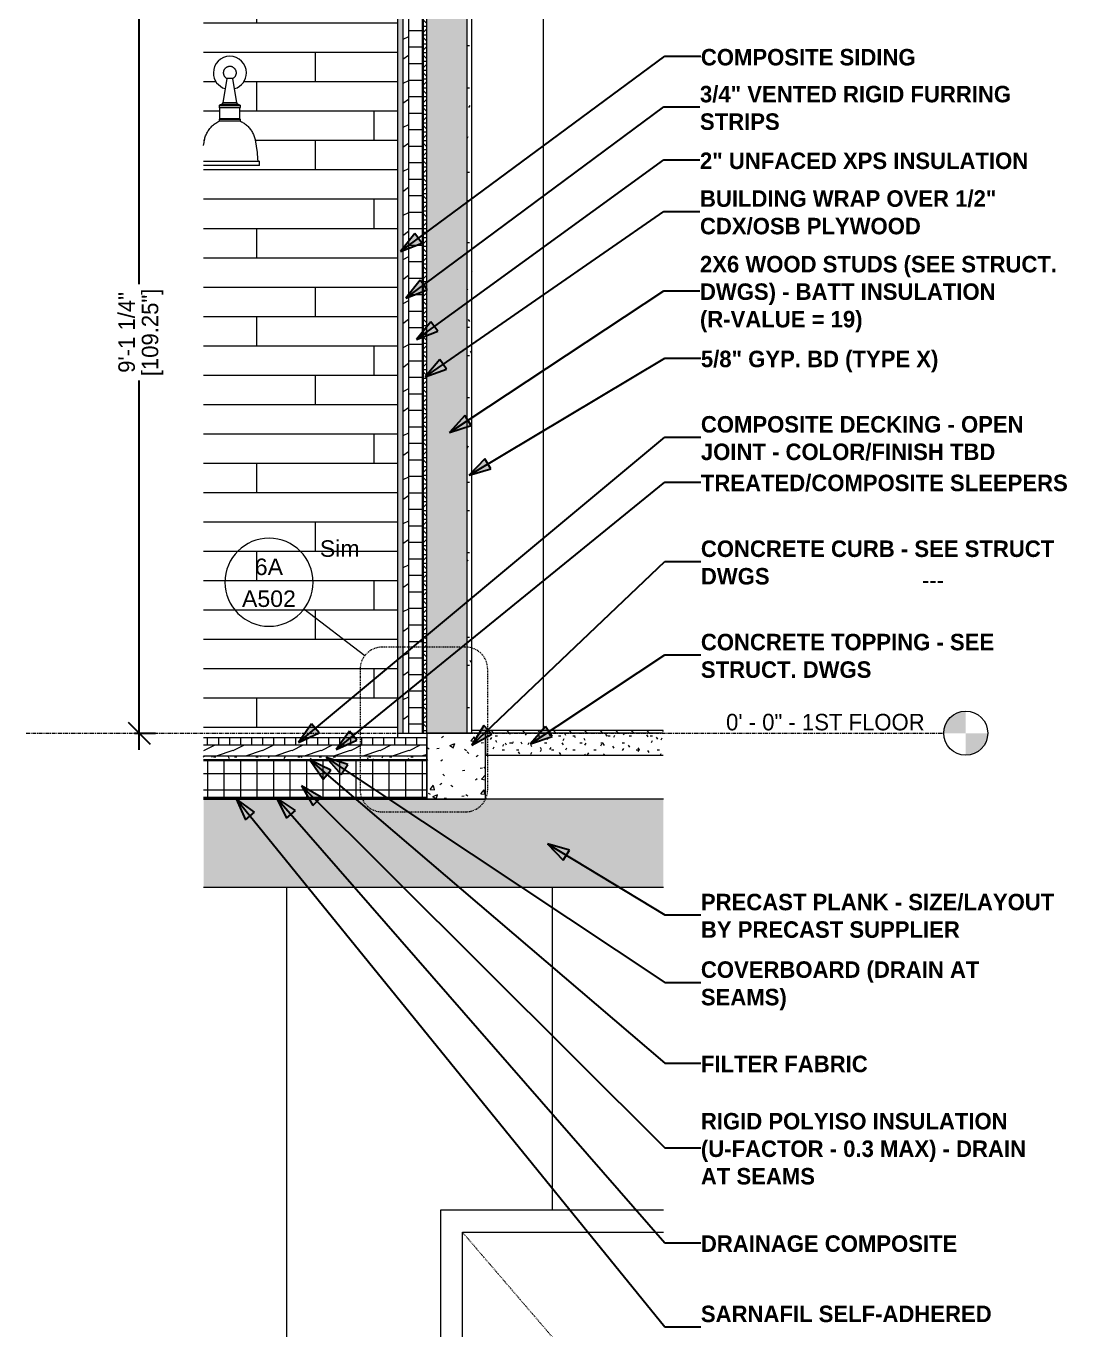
# Model space of a CAD drawing. Header units: inches. Extents: x -3674 to 3492, y -177 to 491.
# Drawn here: x 3349.6 to 3491.4, y -81.3 to 96.4 of the extents above; entities that cross this region are included whole.
import ezdxf

# ---------------------------------------------------------------- set-up
doc = ezdxf.new("R2010")
doc.units = ezdxf.units.IN
doc.header["$MEASUREMENT"] = 0
for name, pattern in [('Dash 1_16_', [0.125, 0.0625, -0.0625]), ('Dash Dot 3_16_', [0.3125, 0.1875, -0.0625, 0, -0.0625]), ('Grid Line 1_2_', [0.875, 0.5, -0.125, 0.125, -0.125])]:
    doc.linetypes.add(name, pattern=pattern)
for name, color, linetype, lineweight in [('0-2', 55, 'Continuous', 9), ('0-3', 90, 'Continuous', 5), ('A-ANNO-DIMS-1', 211, 'Continuous', 30), ('A-ANNO-SYMB', 150, 'Continuous', 9), ('A-ANNO-SYMB-1', 150, 'Dash Dot 3_16_', 9), ('A-DOOR-1', 7, 'Dash 1_16_', 9), ('A-DOOR-FRAM-1', 7, 'Continuous', 9), ('A-FLOR-1', 135, 'Continuous', 18), ('A-FLOR-2', 9, 'Continuous', 5), ('A-FLOR-4', 192, 'Continuous', 9), ('A-FLOR-LEVL', 51, 'Continuous', 9), ('A-FLOR-LEVL-1', 51, 'Grid Line 1_2_', 9), ('A-FLOR-MCUT-1', 51, 'Continuous', 9), ('A-FLOR-PATT-1', 252, 'Continuous', 9), ('A-WALL-2', 7, 'Continuous', 9), ('A-WALL-4', 23, 'Continuous', 5), ('A-WALL-7', 113, 'Continuous', 9), ('A-WALL-PATT-1', 55, 'Continuous', 9), ('A-WALL-PATT-2', 252, 'Continuous', 9), ('E-LITE-EQPM-1', 55, 'Continuous', 9), ('G-ANNO-TEXT', 231, 'Continuous', 30), ('G-ANNO-TEXT-1', 231, 'Continuous', 9), ('I-WALL-1', 55, 'Continuous', 9), ('S-BEAM-2', 10, 'Continuous', 9), ('S-BEAM-3', 7, 'Continuous', 9)]:
    doc.layers.add(name, color=color, linetype=linetype, lineweight=lineweight)
doc.styles.add('Arial', font='arial.ttf', dxfattribs={"height": 2.25})
doc.styles.add('Century Gothic', font='ufonts.com_century-gothic.ttf', dxfattribs={"height": 2.25})
doc.styles.add('Century Gothic_B', font='GOTHICB.TTF', dxfattribs={"height": 2.25})
doc.dimstyles.new('OD__1_16__Tol__', dxfattribs={"dimscale": 12, "dimtxt": 2.349379, "dimasz": 0.25, "dimexe": 0.1875, "dimexo": 0.125, "dimgap": 0.03125, "dimtad": 1, "dimdec": 4, "dimrnd": 0.0625, "dimzin": 3, "dimdsep": 46, "dimlunit": 4, "dimtxsty": 'Century Gothic', "dimblk1": 'OBLIQUE', "dimblk2": 'OBLIQUE', "dimsah": 1, "dimcen": 0.09, "dimdle": 0.1875, "dimazin": 0, "dimtfac": 1, "dimtdec": 4, "dimtix": 1, "dimtmove": 0, "dimatfit": 3, "dimfxl": 1, "dimtvp": 1, "dimtfill": 1, "dimfrac": 2, "dimtolj": 1, "dimtzin": 0, "dimlwd": 30, "dimlwe": 30, "dimarcsym": 2})
pattern_1 = [(0, (3261.815, 68.768), (3.84, 0.96), [0.317, -2.563, 0.317, -2.563, -15.36]), (0, (3261.815, 68.768), (3.84, 0.96), [-5.76, 0.317, -5.443, 0.317, -2.563, -6.72]), (0, (3261.815, 68.768), (3.84, 0.96), [-14.4, 0.317, -1.603, 0.317, -4.483]), (120, (3263.255, 69.248), (-2.7513844, 2.8455376), [0.317, -2.563, 0.317, -2.563, -15.36]), (120, (3263.255, 69.248), (-2.7513844, 2.8455376), [-5.76, 0.317, -5.443, 0.317, -2.563, -6.72]), (120, (3263.255, 69.248), (-2.7513844, 2.8455376), [-14.4, 0.317, -1.603, 0.317, -4.483]), (240, (3263.735, 71.168), (-1.0886156, -3.8055376), [0.317, -2.563, 0.317, -2.563, -15.36]), (240, (3263.735, 71.168), (-1.0886156, -3.8055376), [-5.76, 0.317, -5.443, 0.317, -2.563, -6.72]), (240, (3263.735, 71.168), (-1.0886156, -3.8055376), [-14.4, 0.317, -1.603, 0.317, -4.483])]
pattern_2 = [(90, (3261.815, 68.768), (-1.5, 9e-17), [])]
pattern_3 = [(0, (3261.815, 68.768), (0, 2.25), []), (90, (3261.815, 68.768), (-2.25, 1e-16), [])]

# ---------------------------------------------------------------- blocks, each defined once
blk = doc.blocks.new('CHAINLINK GATE - CHAINLINK GATE-2199385-WALL SECTION - COURTYARD - NORTH WALL - LOOKING WEST')
at = {"layer": 'A-DOOR-1'}
for p, q in [((3436.4, -99.93), (3409.02, -68)), ((3409.24, -151.75), (3436.4, -120.07))]:
    blk.add_line(p, q, dxfattribs=at)
at = {"layer": 'A-DOOR-FRAM-1'}
for p, q in [((3436.4, -65), (3406.02, -65)), ((3406.02, -65), (3406.02, -151.75)), ((3409.02, -151.75), (3409.02, -68)), ((3409.02, -68), (3436.4, -68))]:
    blk.add_line(p, q, dxfattribs=at)
blk = doc.blocks.new('CTR - 1st Phase - Common Walls_rvt-5-WALL SECTION - COURTYARD - NORTH WALL - LOOKING WEST')
at = {"layer": 'A-WALL-PATT-1'}
h = blk.add_hatch(dxfattribs=at)
h.set_pattern_fill('FP_37', color=256, style=0, pattern_type=2)
h.set_pattern_definition([(90, (3819.324, -152), (-36.188, 2e-15), [])])
h.paths.add_polyline_path([(3373.76, -151.75), (3406.02, -151.75), (3406.02, -65), (3436.4, -65), (3436.4, -21), (3373.76, -21), (3373.76, -108.58)], flags=0)
at = {"layer": 'I-WALL-1'}
blk.add_line((3420.01, 127.5), (3420.01, 0.37), dxfattribs=at)
at = {"layer": '0-2'}
blk.add_blockref('CHAINLINK GATE - CHAINLINK GATE-2199385-WALL SECTION - COURTYARD - NORTH WALL - LOOKING WEST', (0, 0), dxfattribs=at)
blk = doc.blocks.new('034100 - Precast Structural Concrete - Solid Plank - 12_-1871119-WALL SECTION - COURTYARD - NORTH WALL - LOOKING WEST')
at = {"layer": 'S-BEAM-2'}
blk.add_hatch(color=256, dxfattribs=at).paths.add_polyline_path([(3373.76, -21), (3436.4, -21), (3436.4, -9), (3373.76, -9), (3373.76, -19.9)], flags=0)
at = {"layer": 'S-BEAM-3'}
for p, q in [((3436.4, -9), (3373.76, -9)), ((3373.76, -21), (3436.4, -21))]:
    blk.add_line(p, q, dxfattribs=at)
blk = doc.blocks.new('CTR - 1st Phase - Structure_rvt-5-WALL SECTION - COURTYARD - NORTH WALL - LOOKING WEST')
at = {"layer": 'A-WALL-PATT-2'}
h = blk.add_hatch(dxfattribs=at)
h.set_pattern_fill('FP_42', color=256, style=0, pattern_type=2)
h.set_pattern_definition([(50, (3261.815, 68.768), (6.886, -0.6021), [0.72, -7.92]), (355, (3261.815, 68.768), (-1.33176, 7.22055), [0.576, -6.336]), (100.451, (3262.389, 68.718), (5.55363, 6.6182), [0.612, -6.731]), (46.184, (3261.815, 70.688), (10.24564, -1.58893), [1.08, -11.88]), (96.636, (3262.669, 70.555), (8.97244, 9.3515), [0.918, -10.096]), (351.184, (3261.815, 70.688), (8.9732, 9.3512), [0.864, -9.504]), (21, (3262.775, 70.208), (5.73073, -3.865), [0.72, -7.92]), (326, (3262.775, 70.208), (2.3358, 6.96088), [0.576, -6.336]), (71.451, (3263.252, 69.886), (8.06588, 3.09595), [0.612, -6.731]), (37.5, (3261.815, 68.768), (0.116866, 3.19548), [0.317, -5.942, 0.317, -6.115, -6.36]), (37.5, (3261.815, 68.768), (0.116866, 3.19548), [-12.691, 0.317, -6.043]), (7.5, (3261.815, 68.768), (2.52543, 3.786025), [0.317, -3.35, 0.317, -5.798, -2.424]), (7.5, (3261.815, 68.768), (2.52543, 3.786025), [-9.782, 0.317, -2.107]), (327.5, (3259.674, 68.768), (5.12437, -0.216176), [0.317, -2.083, 0.317, -7.171, -9.936]), (327.5, (3259.674, 68.768), (5.12437, -0.216176), [-9.888, 0.317, -9.619]), (317.5, (3258.714, 68.768), (5.59833, 0.96141), [0.317, -2.803, 0.317, -4.656, -7.056]), (317.5, (3258.714, 68.768), (5.59833, 0.96141), [-8.093, 0.317, -6.739])])
h.paths.add_polyline_path([(3412.17, -9), (3412.17, 0), (3404.17, 0), (3404.17, -9), (3405.08, -9)], flags=0)
at = {"layer": 'A-WALL-2'}
for p, q in [((3412.17, 0), (3404.17, 0)), ((3404.17, 0), (3404.17, -9)), ((3412.17, -9), (3412.17, 0)), ((3404.17, -9), (3412.17, -9))]:
    blk.add_line(p, q, dxfattribs=at)
at = {"layer": '0-2'}
blk.add_blockref('034100 - Precast Structural Concrete - Solid Plank - 12_-1871119-WALL SECTION - COURTYARD - NORTH WALL - LOOKING WEST', (0, 0), dxfattribs=at)
blk = doc.blocks.new('VISA-OW2400-02-SASS - OW2400-L30K-MVOLT-2031435-WALL SECTION - COURTYARD - NORTH WALL - LOOKING WEST')
at = {"layer": 'E-LITE-EQPM-1'}
for p, q in [((3376.91, 89.22), (3376.39, 85.93)), ((3377.34, 89.22), (3376.91, 89.22)), ((3377.76, 89.22), (3377.34, 89.22)), ((3378.28, 85.93), (3377.76, 89.22)), ((3375.89, 85.54), (3375.89, 85.29)), ((3377.34, 85.54), (3375.89, 85.54)), ((3377.34, 85.7), (3376.17, 85.7)), ((3377.34, 85.93), (3376.39, 85.93)), ((3378.28, 85.93), (3377.34, 85.93)), ((3378.51, 85.7), (3377.34, 85.7)), ((3378.79, 85.54), (3377.34, 85.54)), ((3378.79, 85.29), (3378.79, 85.54)), ((3375.89, 85.29), (3375.95, 85.22)), ((3377.34, 85.29), (3375.89, 85.29)), ((3375.95, 83.72), (3375.89, 83.66)), ((3375.89, 83.66), (3375.89, 83.41)), ((3377.34, 83.66), (3375.89, 83.66)), ((3375.95, 85.22), (3375.95, 83.72)), ((3377.34, 85.22), (3375.95, 85.22)), ((3377.34, 83.72), (3375.95, 83.72)), ((3378.79, 85.29), (3377.34, 85.29)), ((3378.72, 85.22), (3377.34, 85.22)), ((3378.72, 83.72), (3377.34, 83.72)), ((3378.79, 83.66), (3377.34, 83.66)), ((3378.72, 85.22), (3378.79, 85.29)), ((3378.72, 83.72), (3378.72, 85.22)), ((3378.79, 83.66), (3378.72, 83.72)), ((3378.79, 83.41), (3378.79, 83.66)), ((3377.34, 83.41), (3375.89, 83.41)), ((3378.79, 83.41), (3377.34, 83.41)), ((3373.75, 77.98), (3377.34, 77.98)), ((3377.34, 77.38), (3373.75, 77.38)), ((3377.34, 77.98), (3381.39, 77.98)), ((3381.39, 77.38), (3377.34, 77.38)), ((3381.39, 77.38), (3381.39, 77.98))]:
    blk.add_line(p, q, dxfattribs=at)
at = {"layer": 'E-LITE-EQPM-1', "flags": 128}
for points in [[(3376.91, 89.22), (3376.88, 89.24), (3376.85, 89.26), (3376.82, 89.29), (3376.8, 89.31), (3376.77, 89.34), (3376.74, 89.36), (3376.72, 89.39), (3376.69, 89.42), (3376.67, 89.45), (3376.65, 89.48), (3376.63, 89.51), (3376.61, 89.54), (3376.59, 89.57), (3376.57, 89.6), (3376.56, 89.64), (3376.55, 89.67), (3376.53, 89.71), (3376.52, 89.74), (3376.51, 89.78), (3376.5, 89.81), (3376.5, 89.85), (3376.49, 89.89), (3376.49, 89.92), (3376.49, 89.96), (3376.48, 90), (3376.49, 90.03), (3376.49, 90.07), (3376.49, 90.11), (3376.5, 90.14), (3376.5, 90.18), (3376.51, 90.22), (3376.52, 90.25), (3376.53, 90.29), (3376.54, 90.32), (3376.56, 90.36), (3376.57, 90.39), (3376.59, 90.42), (3376.6, 90.46), (3376.62, 90.49), (3376.64, 90.52), (3376.66, 90.55), (3376.69, 90.58), (3376.71, 90.61), (3376.74, 90.63), (3376.76, 90.66), (3376.79, 90.68), (3376.82, 90.71), (3376.84, 90.73), (3376.87, 90.75), (3376.9, 90.77), (3376.94, 90.79), (3376.97, 90.81), (3377, 90.83), (3377.03, 90.84), (3377.07, 90.86), (3377.1, 90.87), (3377.14, 90.88), (3377.17, 90.89), (3377.21, 90.9), (3377.25, 90.91), (3377.28, 90.91), (3377.32, 90.92), (3377.34, 90.92)], [(3377.34, 90.92), (3377.37, 90.92), (3377.41, 90.91), (3377.45, 90.91), (3377.48, 90.9), (3377.52, 90.89), (3377.55, 90.88), (3377.59, 90.87), (3377.62, 90.85), (3377.66, 90.84), (3377.69, 90.82), (3377.72, 90.8), (3377.75, 90.78), (3377.78, 90.76), (3377.81, 90.74), (3377.84, 90.72), (3377.87, 90.7), (3377.9, 90.67), (3377.92, 90.65), (3377.95, 90.62), (3377.97, 90.59), (3378, 90.56), (3378.02, 90.53), (3378.04, 90.5), (3378.06, 90.47), (3378.08, 90.44), (3378.09, 90.41), (3378.11, 90.37), (3378.12, 90.34), (3378.14, 90.3), (3378.15, 90.27), (3378.16, 90.23), (3378.17, 90.2), (3378.17, 90.16), (3378.18, 90.12), (3378.18, 90.09), (3378.19, 90.05), (3378.19, 90.01), (3378.19, 89.98), (3378.19, 89.94), (3378.18, 89.9), (3378.18, 89.87), (3378.17, 89.83), (3378.16, 89.79), (3378.16, 89.76), (3378.14, 89.72), (3378.13, 89.69), (3378.12, 89.65), (3378.11, 89.62), (3378.09, 89.59), (3378.07, 89.55), (3378.05, 89.52), (3378.03, 89.49), (3378.01, 89.46), (3377.99, 89.43), (3377.97, 89.4), (3377.94, 89.38), (3377.92, 89.35), (3377.89, 89.32), (3377.86, 89.3), (3377.83, 89.28), (3377.8, 89.25), (3377.77, 89.23), (3377.76, 89.22)], [(3375.89, 85.54), (3375.9, 85.56), (3375.91, 85.57), (3375.92, 85.58), (3375.94, 85.59), (3375.95, 85.61), (3375.97, 85.62), (3375.98, 85.63), (3376, 85.64), (3376.01, 85.65), (3376.03, 85.66), (3376.04, 85.66), (3376.06, 85.67), (3376.08, 85.68), (3376.09, 85.68), (3376.11, 85.69), (3376.13, 85.69), (3376.15, 85.7), (3376.16, 85.7), (3376.17, 85.7)], [(3376.17, 85.7), (3376.17, 85.7), (3376.18, 85.7), (3376.19, 85.7), (3376.2, 85.71), (3376.21, 85.71), (3376.22, 85.71), (3376.23, 85.71), (3376.24, 85.71), (3376.25, 85.72), (3376.25, 85.72), (3376.26, 85.72), (3376.27, 85.73), (3376.28, 85.73), (3376.29, 85.74), (3376.29, 85.74), (3376.3, 85.75), (3376.31, 85.75), (3376.31, 85.76), (3376.32, 85.76), (3376.33, 85.77), (3376.33, 85.78), (3376.34, 85.78), (3376.34, 85.79), (3376.35, 85.8), (3376.36, 85.81), (3376.36, 85.81), (3376.36, 85.82), (3376.37, 85.83), (3376.37, 85.84), (3376.38, 85.85), (3376.38, 85.85), (3376.38, 85.86), (3376.38, 85.87), (3376.39, 85.88), (3376.39, 85.89), (3376.39, 85.9), (3376.39, 85.91), (3376.39, 85.92), (3376.39, 85.93), (3376.39, 85.93)], [(3378.28, 85.93), (3378.28, 85.92), (3378.28, 85.91), (3378.28, 85.9), (3378.28, 85.89), (3378.29, 85.88), (3378.29, 85.87), (3378.29, 85.87), (3378.29, 85.86), (3378.3, 85.85), (3378.3, 85.84), (3378.3, 85.83), (3378.31, 85.82), (3378.31, 85.82), (3378.32, 85.81), (3378.32, 85.8), (3378.33, 85.79), (3378.33, 85.79), (3378.34, 85.78), (3378.34, 85.77), (3378.35, 85.77), (3378.36, 85.76), (3378.36, 85.75), (3378.37, 85.75), (3378.38, 85.74), (3378.39, 85.74), (3378.39, 85.73), (3378.4, 85.73), (3378.41, 85.72), (3378.42, 85.72), (3378.43, 85.72), (3378.43, 85.71), (3378.44, 85.71), (3378.45, 85.71), (3378.46, 85.71), (3378.47, 85.71), (3378.48, 85.7), (3378.49, 85.7), (3378.5, 85.7), (3378.5, 85.7), (3378.51, 85.7)], [(3378.51, 85.7), (3378.52, 85.7), (3378.54, 85.69), (3378.56, 85.69), (3378.58, 85.68), (3378.59, 85.68), (3378.61, 85.67), (3378.63, 85.66), (3378.64, 85.66), (3378.66, 85.65), (3378.68, 85.64), (3378.69, 85.63), (3378.71, 85.62), (3378.72, 85.61), (3378.73, 85.59), (3378.75, 85.58), (3378.76, 85.57), (3378.77, 85.56), (3378.78, 85.54), (3378.79, 85.54)], [(3373.89, 80.85), (3373.92, 80.99), (3373.95, 81.12), (3373.99, 81.26), (3374.04, 81.4), (3374.09, 81.53), (3374.15, 81.66), (3374.21, 81.79), (3374.28, 81.91), (3374.35, 82.04), (3374.43, 82.16), (3374.51, 82.28), (3374.6, 82.39), (3374.69, 82.5), (3374.78, 82.61), (3374.88, 82.71), (3374.99, 82.81), (3375.09, 82.9), (3375.21, 82.99), (3375.32, 83.08), (3375.44, 83.16), (3375.56, 83.23), (3375.68, 83.3), (3375.81, 83.37), (3375.89, 83.41)], [(3378.79, 83.41), (3378.91, 83.34), (3379.04, 83.28), (3379.16, 83.2), (3379.28, 83.12), (3379.4, 83.04), (3379.51, 82.95), (3379.62, 82.86), (3379.73, 82.77), (3379.83, 82.67), (3379.93, 82.56), (3380.02, 82.45), (3380.11, 82.34), (3380.2, 82.23), (3380.28, 82.11), (3380.35, 81.99), (3380.42, 81.86), (3380.49, 81.74), (3380.55, 81.61), (3380.6, 81.47), (3380.65, 81.34), (3380.7, 81.2), (3380.74, 81.07), (3380.77, 80.93), (3380.79, 80.85)], [(3373.76, 80.1), (3373.83, 80.52), (3373.89, 80.85)], [(3380.79, 80.85), (3380.93, 80), (3381.04, 79.16), (3381.12, 78.3), (3381.14, 77.98)]]:
    blk.add_lwpolyline(points, dxfattribs=at)
at = {"layer": 'E-LITE-EQPM-1'}
for start, end in [(360, 180), (180, 253.4643), (286.4847, 360)]:
    blk.add_arc((3377.34, 90), 2.25, start, end, dxfattribs=at)
blk = doc.blocks.new('Level - Level Head - Circle-50818-WALL SECTION - COURTYARD - NORTH WALL - LOOKING WEST')
at = {"layer": 'A-FLOR-LEVL'}
h = blk.add_hatch(color=256, dxfattribs=at)
edge = h.paths.add_edge_path(flags=0)
edge.add_line((3477.6, 0), (3474.6, 0))
edge.add_arc((3477.6, 0), 3, 90, 180, ccw=False)
edge.add_line((3477.6, 3), (3477.6, 0))
h = blk.add_hatch(color=256, dxfattribs=at)
edge = h.paths.add_edge_path(flags=0)
edge.add_line((3477.6, -3), (3477.6, 0))
edge.add_line((3477.6, 0), (3480.6, 0))
edge.add_arc((3477.6, 0), 3, 270, 360, ccw=False)
blk.add_circle((3477.6, 0), 3, dxfattribs=at)
blk = doc.blocks.new('Section - Callout Head-565430-WALL SECTION - COURTYARD - NORTH WALL - LOOKING WEST')
at = {"layer": 'A-ANNO-SYMB'}
for start, end in [(0, 180), (180, 0)]:
    blk.add_arc((3370.38, 432.92), 6, start, end, dxfattribs=at)
at = {"layer": 'A-ANNO-SYMB', "insert": (3459.35, 434.32), "char_height": 2.25, "width": 3.8632, "attachment_point": 1, "style": 'Century Gothic'}
blk.add_mtext('---', dxfattribs=at)
blk = doc.blocks.new('_Oblique')
at = {"color": 0, "linetype": 'ByBlock', "lineweight": -2}
blk.add_line((-0.5, -0.5), (0.5, 0.5), dxfattribs=at)
blk = doc.blocks.new('DIMBLOCK21-WALL SECTION - COURTYARD - NORTH WALL - LOOKING WEST')
at = {"layer": 'A-ANNO-DIMS-1', "color": 0, "lineweight": 30, "transparency": 16777216}
for p, q in [((3364.97, -2.25), (3364.97, 111.5)), ((3364.35, 109.25), (3367.22, 109.25)), ((3364.35, 0), (3367.22, 0))]:
    blk.add_line(p, q, dxfattribs=at)
at = {"layer": 'Defpoints', "color": 0, "transparency": 16777216}
for p in [(3362.85, 109.25), (3364.97, 109.25), (3362.85, 0)]:
    blk.add_point(p, dxfattribs=at)
at = {"layer": 'A-ANNO-DIMS-1', "color": 0, "lineweight": 30, "transparency": 16777216, "xscale": 3, "yscale": 3, "zscale": 3}
for p, rotation in [((3364.97, 109.25), 90), ((3364.97, 0), 270)]:
    blk.add_blockref('_Oblique', p, dxfattribs=dict(at, rotation=rotation))
at = {"layer": 'A-ANNO-DIMS-1', "color": 0, "transparency": 16777216, "insert": (3363.29, 54.62), "char_height": 2.25, "attachment_point": 5, "rotation": 90, "style": 'Century Gothic', "bg_fill": 3, "box_fill_scale": 1.25, "bg_fill_color": 256, "bg_fill_true_color": 13158600, "bg_fill_transparency": 0}
blk.add_mtext('\\A1;9\'-1 1/4"', dxfattribs=at)
at = {"layer": 'A-ANNO-DIMS-1', "color": 0, "transparency": 16777216, "insert": (3366.8, 54.62), "char_height": 2.25, "attachment_point": 5, "rotation": 90, "style": 'Century Gothic', "bg_fill": 3, "box_fill_scale": 1.25, "bg_fill_color": 256, "bg_fill_true_color": 13158600, "bg_fill_transparency": 0}
blk.add_mtext('\\A1;[109.25"]', dxfattribs=at)

msp = doc.modelspace()

# ---------------------------------------------------------------- hatches: boundary and pattern name
at = {"layer": 'A-FLOR-1'}
msp.add_hatch(color=256, dxfattribs=at).paths.add_polyline_path([(3404.17374, -9), (3404.17374, -8.875), (3373.76046, -8.875), (3373.76046, -9)], flags=0)
at = {"layer": 'A-FLOR-2'}
msp.add_hatch(color=256, dxfattribs=at).paths.add_polyline_path([(3404.17374, -8.875), (3404.17374, -8.75), (3373.76046, -8.75), (3373.76046, -8.875)], flags=0)
at = {"layer": 'A-FLOR-PATT-1'}
h = msp.add_hatch(dxfattribs=at)
h.set_pattern_fill('FP_41', color=256, style=0, pattern_type=2)
h.set_pattern_definition([(135, (3261.815, 68.768), (-1.06066, -1.06066), [])])
h.paths.add_polyline_path([(3420.00665, 0), (3436.39631, 0), (3436.39631, 0.375), (3412.17374, 0.36563), (3412.17374, 0), (3412.75665, 0)], flags=0)
h = msp.add_hatch(dxfattribs=at)
h.set_pattern_fill('FP_38', color=256, style=0, pattern_type=2)
h.set_pattern_definition(pattern_2)
h.paths.add_polyline_path([(3373.76046, -1.625), (3404.17374, -1.625), (3404.17374, -0.625), (3373.76046, -0.625), (3373.76046, -1.58547)], flags=0)
h = msp.add_hatch(dxfattribs=at)
h.set_pattern_fill('FP_39', color=256, style=0, pattern_type=2)
h.set_pattern_definition([(216.87, (3263.414, 72.766), (11.9951857, 7.9964214), [1.999, -17.993]), (206.565, (3265.813, 71.567), (-3.998093, -3.998086), [4.47, -4.47]), (198.435, (3265.813, 69.568), (-7.99708, -3.998075), [2.529, -10.115])])
h.paths.add_polyline_path([(3404.17374, -3.125), (3404.17374, -1.625), (3373.76046, -1.625), (3373.76046, -3.125), (3400.17374, -3.125)], flags=0)
h = msp.add_hatch(dxfattribs=at)
h.set_pattern_fill('FP_33', color=256, style=0, pattern_type=2)
h.set_pattern_definition(pattern_1)
h.paths.add_polyline_path([(3412.17374, -3), (3436.39631, -3), (3436.39631, 0), (3412.17374, 0)], flags=0)
h = msp.add_hatch(dxfattribs=at)
h.set_pattern_fill('FP_33', color=256, style=0, pattern_type=2)
h.set_pattern_definition(pattern_1)
h.paths.add_polyline_path([(3373.76046, -3.625), (3404.17374, -3.625), (3404.17374, -3.125), (3373.76046, -3.125), (3373.76046, -3.58547)], flags=0)
h = msp.add_hatch(dxfattribs=at)
h.set_pattern_fill('FP_38', color=256, style=0, pattern_type=2)
h.set_pattern_definition(pattern_2)
h.paths.add_polyline_path([(3400.17374, -3.75), (3404.17374, -3.75), (3404.17374, -3.625), (3373.76046, -3.625), (3373.76046, -3.75)], flags=0)
h = msp.add_hatch(dxfattribs=at)
h.set_pattern_fill('FP_29', color=256, style=0, pattern_type=2)
h.set_pattern_definition(pattern_3)
h.paths.add_polyline_path([(3404.17374, -8.75), (3404.17374, -3.75), (3373.76046, -3.75), (3373.76046, -8.75)], flags=0)
at = {"layer": 'A-WALL-4'}
msp.add_hatch(color=256, dxfattribs=at).paths.add_polyline_path([(3400.17374, 0), (3400.92374, 0), (3400.92374, 109.25), (3400.17374, 109.24155), (3400.17374, 0.375)], flags=0)
at = {"layer": 'A-WALL-PATT-1'}
h = msp.add_hatch(dxfattribs=at)
h.set_pattern_fill('FP_40', color=256, style=0, pattern_type=2)
h.set_pattern_definition([(0, (2101.011, 0.8), (0, 4), []), (90, (2101.011, 0.8), (-8, 8), [4, -28]), (90, (2117.011, 4.8), (-8, 8), [4, -28])])
h.paths.add_polyline_path([(3400.17374, -0.625), (3400.17374, 109.24155), (3399.95499, 109.22241), (3399.95499, 108.00104), (3399.92374, 108.00104), (3399.92374, 109.25), (3373.76046, 109.25), (3373.76046, 80.04903), (3373.88622, 80.84519), (3374.06773, 81.43861), (3374.28865, 81.90993), (3374.42583, 82.11769), (3374.73915, 82.54917), (3374.9569, 82.77715), (3375.35324, 83.08475), (3375.57469, 83.22923), (3375.88712, 83.40622), (3375.88712, 83.65622), (3375.95468, 83.72378), (3375.94865, 85.22981), (3375.88712, 85.29134), (3375.88712, 85.54134), (3376.03187, 85.64763), (3376.06335, 85.66711), (3376.32763, 85.76814), (3376.35538, 85.82155), (3376.40046, 85.98658), (3376.69834, 87.84968), (3376.21124, 88.05144), (3375.74525, 88.40901), (3375.38768, 88.875), (3375.1629, 89.41766), (3375.08624, 90), (3375.1629, 90.58234), (3375.38768, 91.125), (3375.74525, 91.59099), (3376.21124, 91.94856), (3376.75389, 92.17333), (3377.33624, 92.25), (3377.91858, 92.17333), (3378.46124, 91.94856), (3378.92723, 91.59099), (3379.28479, 91.125), (3379.50957, 90.58234), (3379.58624, 90), (3379.50957, 89.41766), (3379.28479, 88.875), (3378.92723, 88.40901), (3378.44036, 88.04279), (3377.97414, 87.84968), (3378.28325, 85.92226), (3378.34384, 85.77081), (3378.39379, 85.74557), (3378.65389, 85.64321), (3378.78535, 85.54134), (3378.78535, 85.29134), (3378.71779, 85.22378), (3378.72382, 83.71775), (3378.78535, 83.65622), (3378.78535, 83.40622), (3379.2438, 83.13651), (3379.47217, 82.96985), (3379.76412, 82.72633), (3379.98351, 82.49373), (3380.39819, 81.88634), (3380.62821, 81.37439), (3380.78625, 80.84519), (3380.94684, 79.82857), (3381.0568, 78.90093), (3381.14827, 77.97813), (3381.39292, 77.97813), (3381.39292, 77.38397), (3373.76046, 77.38397), (3373.76046, -0.625), (3399.97221, -0.625)], flags=0)
at = {"layer": 'A-WALL-PATT-2'}
h = msp.add_hatch(dxfattribs=at)
h.set_pattern_fill('FP_28', color=256, style=0, pattern_type=2)
h.set_pattern_definition([(216.87, (3264.215, 74.768), (17.999979, 12.000032), [3, -27]), (206.565, (3267.815, 72.968), (-6.00027, -5.99981), [6.708, -6.708]), (198.435, (3267.815, 69.968), (-12.000522, -5.9998), [3.795, -15.179])])
h.paths.add_polyline_path([(3401.67374, 0), (3401.67374, 109.25), (3400.92374, 109.25), (3400.92374, 0)], flags=0)
h = msp.add_hatch(dxfattribs=at)
h.set_pattern_fill('FP_29', color=256, style=0, pattern_type=2)
h.set_pattern_definition(pattern_3)
h.paths.add_polyline_path([(3401.67374, 0), (3403.67374, 0), (3403.67374, 109.25), (3401.67374, 109.25), (3401.67374, 0.375)], flags=0)
h = msp.add_hatch(dxfattribs=at)
h.set_pattern_fill('FP_30', color=256, style=0, pattern_type=2)
h.set_pattern_definition([(0, (3261.815, 68.768), (0, 1.2), []), (315, (3261.815, 68.768), (1.199253, 0), [1.696, -1.696]), (45, (3261.815, 68.768), (1.199253, 0), [1.696, -1.696])])
h.paths.add_polyline_path([(3403.67374, 0), (3404.17374, 0), (3404.17374, 109.25), (3403.67374, 109.25), (3403.67374, 0.375)], flags=0)
h = msp.add_hatch(dxfattribs=at)
h.set_pattern_fill('FP_31', color=256, style=0, pattern_type=2)
h.set_pattern_definition([(161.57, (3261.935, 68.888), (-0.9603837, -0.0003992), [0, -6.83, 0.758, 0]), (18.43, (3261.695, 68.888), (-0.9603837, 0.0003992), [0, -6.83, 0.758, 0]), (108.43, (3261.935, 68.888), (0.4795102, -2.4005264), [2.276, -5.312]), (71.57, (3261.695, 68.888), (0.4795102, 2.4005264), [2.276, -5.312])])
h.paths.add_polyline_path([(3404.17374, 0), (3409.67374, 0), (3409.67374, 109.25), (3404.17374, 109.25), (3404.17374, 0.375)], flags=0)
h = msp.add_hatch(dxfattribs=at)
h.set_pattern_fill('FP_32', color=256, style=0, pattern_type=2)
h.set_pattern_definition([(0, (3261.815, 68.768), (7.68, 1.92), [0.317, -5.443, 0.317, -5.443, -30.72]), (0, (3261.815, 68.768), (7.68, 1.92), [-11.52, 0.317, -11.203, 0.317, -5.443, -13.44]), (0, (3261.815, 68.768), (7.68, 1.92), [-28.8, 0.317, -3.523, 0.317, -9.283]), (120, (3264.695, 69.728), (-5.502769, 5.691075), [0.317, -5.443, 0.317, -5.443, -30.72]), (120, (3264.695, 69.728), (-5.502769, 5.691075), [-11.52, 0.317, -11.203, 0.317, -5.443, -13.44]), (120, (3264.695, 69.728), (-5.502769, 5.691075), [-28.8, 0.317, -3.523, 0.317, -9.283]), (240, (3265.655, 73.568), (-2.177231, -7.611075), [0.317, -5.443, 0.317, -5.443, -30.72]), (240, (3265.655, 73.568), (-2.177231, -7.611075), [-11.52, 0.317, -11.203, 0.317, -5.443, -13.44]), (240, (3265.655, 73.568), (-2.177231, -7.611075), [-28.8, 0.317, -3.523, 0.317, -9.283])])
h.paths.add_polyline_path([(3409.67374, 0), (3410.29874, 0), (3410.29874, 109.25), (3409.67374, 109.25), (3409.67374, 0.375)], flags=0)
at = {"layer": 'G-ANNO-TEXT'}
for points in [[(3400.60991, 65.66948), (3403.50029, 66.80608), (3402.54476, 68.099)], [(3401.33561, 59.29292), (3404.22392, 60.43477), (3403.26603, 61.72595)], [(3402.78369, 53.67033), (3405.68319, 54.78348), (3404.73815, 56.08409)], [(3403.9342, 48.56423), (3406.85765, 49.61283), (3405.94168, 50.93407)], [(3407.28573, 40.96165), (3410.23033, 41.94931), (3409.342, 43.28929)], [(3409.92282, 35.17698), (3412.90992, 36.02753), (3412.08445, 37.40713)], [(3386.67366, -1.25371), (3389.49283, 0.04954), (3388.46351, 1.28452)], [(3391.82281, -2.22113), (3394.65657, -0.94992), (3393.64131, 0.29665)], [(3410.32351, -1.6143), (3413.05048, -0.12776), (3411.94186, 1.03657)], [(3418.28518, -1.4268), (3421.23111, -0.44309), (3420.34457, 0.89808)], [(3390.4709, -3.29421), (3392.5237, -5.62491), (3393.41403, -4.28626)], [(3388.29463, -3.69235), (3390.0535, -6.25214), (3391.09775, -5.02976)], [(3383.70404, -8.80833), (3385.07026, -11.59752), (3386.28182, -10.54073)], [(3387.09002, -7.17306), (3388.64741, -9.8602), (3389.78233, -8.72149)], [(3378.20113, -8.95011), (3379.46755, -11.78601), (3380.71583, -10.77287)], [(3420.61311, -15.06128), (3422.76024, -17.30539), (3423.59463, -15.93117)]]:
    msp.add_hatch(color=256, dxfattribs=at).paths.add_polyline_path(points, flags=0)

# ---------------------------------------------------------------- linework, layer by layer
at = {"layer": 'A-ANNO-SYMB'}
msp.add_line((3395.71101, 10.55563), (3387.43242, 16.92068), dxfattribs=at)
at = {"layer": 'A-ANNO-SYMB-1'}
for p, q in [((3409.46831, 11.72706), (3398.08931, 11.72706)), ((3395.08931, 8.72706), (3395.08931, -7.71455)), ((3412.46831, -7.71455), (3412.46831, 8.72706)), ((3398.08931, -10.71455), (3409.46831, -10.71455))]:
    msp.add_line(p, q, dxfattribs=at)
for centre, start, end in [((3398.08931, 8.72706), 90, 180), ((3409.46831, 8.72706), 0, 90), ((3398.08931, -7.71455), 180, 270), ((3409.46831, -7.71455), 270, 0)]:
    msp.add_arc(centre, 3, start, end, dxfattribs=at)
at = {"layer": 'A-FLOR-4'}
for p, q in [((3436.39631, 0.375), (3410.29874, 0.375)), ((3412.17374, 0.375), (3412.17374, -3)), ((3404.17374, -0.625), (3373.76046, -0.625)), ((3404.17374, -9), (3404.17374, -0.625)), ((3412.17374, -3), (3436.39631, -3)), ((3373.76046, -9), (3404.17374, -9))]:
    msp.add_line(p, q, dxfattribs=at)
at = {"layer": 'A-FLOR-LEVL-1'}
msp.add_line((3349.57716, 0), (3474.59782, 0), dxfattribs=at)
at = {"layer": 'A-FLOR-MCUT-1'}
for p, q in [((3404.17374, -1.625), (3373.76046, -1.625)), ((3436.39631, 0), (3412.17374, 0)), ((3404.17374, -3.125), (3373.76046, -3.125)), ((3404.17374, -3.625), (3373.76046, -3.625)), ((3404.17374, -3.75), (3373.76046, -3.75)), ((3404.17374, -8.75), (3373.76046, -8.75)), ((3404.17374, -8.875), (3373.76046, -8.875))]:
    msp.add_line(p, q, dxfattribs=at)
at = {"layer": 'A-WALL-7'}
for p, q in [((3403.67374, 268), (3403.67374, 0)), ((3404.17374, 0), (3404.17374, 268)), ((3409.67374, 0), (3409.67374, 268)), ((3410.29874, 0), (3410.29874, 133)), ((3400.17374, 109.24155), (3400.17374, -0.625)), ((3400.92374, 109.30716), (3400.92374, 0)), ((3401.67374, 109.37278), (3401.67374, 0)), ((3400.17374, 0), (3410.29874, 0))]:
    msp.add_line(p, q, dxfattribs=at)
at = {"layer": 'G-ANNO-TEXT'}
for p, q in [((3400.60991, 65.66948), (3436.58333, 92.25578)), ((3436.58333, 92.25578), (3441.51259, 92.25578)), ((3401.33561, 59.29292), (3436.45833, 85.34953)), ((3436.45833, 85.34953), (3441.38759, 85.34953)), ((3402.78369, 53.67033), (3436.45833, 78.13855)), ((3436.45833, 78.13855), (3441.38759, 78.13855)), ((3403.9342, 48.56423), (3436.45833, 71.11208)), ((3436.45833, 71.11208), (3441.38759, 71.11208)), ((3402.54476, 68.099), (3400.60991, 65.66948)), ((3403.50029, 66.80608), (3402.54476, 68.099)), ((3400.60991, 65.66948), (3403.50029, 66.80608)), ((3403.26603, 61.72595), (3401.33561, 59.29292)), ((3401.33561, 59.29292), (3404.22392, 60.43477)), ((3404.22392, 60.43477), (3403.26603, 61.72595)), ((3407.28573, 40.96165), (3436.45833, 60.30153)), ((3436.45833, 60.30153), (3441.38759, 60.30153)), ((3404.73815, 56.08409), (3402.78369, 53.67033)), ((3405.68319, 54.78348), (3404.73815, 56.08409)), ((3402.78369, 53.67033), (3405.68319, 54.78348)), ((3405.94168, 50.93407), (3403.9342, 48.56423)), ((3406.85765, 49.61283), (3405.94168, 50.93407)), ((3409.92282, 35.17698), (3436.58561, 51.13046)), ((3436.58561, 51.13046), (3441.51487, 51.13046)), ((3403.9342, 48.56423), (3406.85765, 49.61283)), ((3409.342, 43.28929), (3407.28573, 40.96165)), ((3410.23033, 41.94931), (3409.342, 43.28929)), ((3407.28573, 40.96165), (3410.23033, 41.94931)), ((3386.67366, -1.25371), (3436.58561, 40.3464)), ((3436.58561, 40.3464), (3441.51487, 40.3464)), ((3412.08445, 37.40713), (3409.92282, 35.17698)), ((3412.90992, 36.02753), (3412.08445, 37.40713)), ((3409.92282, 35.17698), (3412.90992, 36.02753)), ((3391.82281, -2.22113), (3436.58561, 34.23563)), ((3436.58561, 34.23563), (3441.51487, 34.23563)), ((3410.32351, -1.6143), (3436.58561, 23.39127)), ((3436.58561, 23.39127), (3441.51487, 23.39127)), ((3418.28518, -1.4268), (3436.58561, 10.67006)), ((3436.58561, 10.67006), (3441.51487, 10.67006)), ((3388.46351, 1.28452), (3386.67366, -1.25371)), ((3386.67366, -1.25371), (3389.49283, 0.04954)), ((3389.49283, 0.04954), (3388.46351, 1.28452)), ((3393.64131, 0.29665), (3391.82281, -2.22113)), ((3394.65657, -0.94992), (3393.64131, 0.29665)), ((3411.94186, 1.03657), (3410.32351, -1.6143)), ((3413.05048, -0.12776), (3411.94186, 1.03657)), ((3420.34457, 0.89808), (3418.28518, -1.4268)), ((3421.23111, -0.44309), (3420.34457, 0.89808)), ((3391.82281, -2.22113), (3394.65657, -0.94992)), ((3410.32351, -1.6143), (3413.05048, -0.12776)), ((3418.28518, -1.4268), (3421.23111, -0.44309)), ((3390.4709, -3.29421), (3392.5237, -5.62491)), ((3393.41403, -4.28626), (3390.4709, -3.29421)), ((3390.4709, -3.29421), (3436.58561, -33.96464)), ((3388.29463, -3.69235), (3390.0535, -6.25214)), ((3391.09775, -5.02976), (3388.29463, -3.69235)), ((3388.29463, -3.69235), (3436.58561, -44.94612)), ((3390.0535, -6.25214), (3391.09775, -5.02976)), ((3392.5237, -5.62491), (3393.41403, -4.28626)), ((3383.70404, -8.80833), (3385.07026, -11.59752)), ((3386.28182, -10.54073), (3383.70404, -8.80833)), ((3383.70404, -8.80833), (3436.58561, -69.43408)), ((3387.09002, -7.17306), (3388.64741, -9.8602)), ((3389.78233, -8.72149), (3387.09002, -7.17306)), ((3387.09002, -7.17306), (3436.58561, -56.50381)), ((3388.64741, -9.8602), (3389.78233, -8.72149)), ((3378.20113, -8.95011), (3379.46755, -11.78601)), ((3380.71583, -10.77287), (3378.20113, -8.95011)), ((3378.20113, -8.95011), (3436.58561, -80.8847)), ((3385.07026, -11.59752), (3386.28182, -10.54073)), ((3379.46755, -11.78601), (3380.71583, -10.77287)), ((3420.61311, -15.06128), (3422.76024, -17.30539)), ((3423.59463, -15.93117), (3420.61311, -15.06128)), ((3420.61311, -15.06128), (3436.58561, -24.75939)), ((3422.76024, -17.30539), (3423.59463, -15.93117)), ((3436.58561, -24.75939), (3441.51487, -24.75939)), ((3436.58561, -33.96464), (3441.51487, -33.96464)), ((3436.58561, -44.94612), (3441.51487, -44.94612)), ((3436.58561, -56.50381), (3441.51487, -56.50381)), ((3436.58561, -69.43408), (3441.51487, -69.43408)), ((3436.58561, -80.8847), (3441.51487, -80.8847))]:
    msp.add_line(p, q, dxfattribs=at)

# ---------------------------------------------------------------- block references
at = {"layer": '0-3'}
for name in ['CTR - 1st Phase - Structure_rvt-5-WALL SECTION - COURTYARD - NORTH WALL - LOOKING WEST', 'CTR - 1st Phase - Common Walls_rvt-5-WALL SECTION - COURTYARD - NORTH WALL - LOOKING WEST']:
    msp.add_blockref(name, (0, 0), dxfattribs=at)
at = {"layer": 'A-ANNO-SYMB'}
msp.add_blockref('Section - Callout Head-565430-WALL SECTION - COURTYARD - NORTH WALL - LOOKING WEST', (12.29785, -412.34163), dxfattribs=at)
at = {"layer": 'A-FLOR-LEVL'}
msp.add_blockref('Level - Level Head - Circle-50818-WALL SECTION - COURTYARD - NORTH WALL - LOOKING WEST', (0, 0), dxfattribs=at)
at = {"layer": 'E-LITE-EQPM-1'}
msp.add_blockref('VISA-OW2400-02-SASS - OW2400-L30K-MVOLT-2031435-WALL SECTION - COURTYARD - NORTH WALL - LOOKING WEST', (0, 0), dxfattribs=at)

# ---------------------------------------------------------------- texts
at = {"layer": 'A-ANNO-SYMB', "char_height": 2.25, "attachment_point": 1, "style": 'Arial'}
for s, insert, width in [('Sim', (3389.60383, 26.2901), 6.666), ('6A', (3380.74035, 23.80264), 4.6965), ('A502', (3378.99231, 19.45659), 8.9385)]:
    msp.add_mtext(s, dxfattribs=dict(at, insert=insert, width=width))
at = {"layer": 'A-FLOR-LEVL', "insert": (3444.94453, 2.6377), "char_height": 2.25, "width": 32.49675, "attachment_point": 1, "style": 'Century Gothic'}
msp.add_mtext('0\' - 0" - 1ST FLOOR', dxfattribs=at)
at = {"layer": 'G-ANNO-TEXT-1', "char_height": 2.25, "attachment_point": 1, "style": 'Century Gothic_B'}
for s, insert, width in [('COMPOSITE SIDING', (3441.51259, 93.25637), 36.057), ('3/4" VENTED RIGID FURRING', (3441.38759, 88.22572), 51.13125), ('STRIPS', (3441.38759, 84.47572), 11.211), ('2" UNFACED XPS INSULATION', (3441.38759, 79.13914), 53.328), ('BUILDING WRAP OVER 1/2"', (3441.38759, 73.98826), 49.2375), ('CDX/OSB PLYWOOD', (3441.38759, 70.23826), 37.79925), ('2X6 WOOD STUDS (SEE STRUCT.', (3441.38759, 65.0533), 56.58525), ('DWGS) - BATT INSULATION', (3441.38759, 61.3033), 47.874), ('(R-VALUE = 19)', (3441.38759, 57.5533), 27.4215), ('5/8" GYP. BD (TYPE X)', (3441.51487, 52.13105), 39.46575), ('COMPOSITE DECKING - OPEN', (3441.51487, 43.22259), 54.54), ('JOINT - COLOR/FINISH TBD', (3441.51487, 39.47259), 48.70725), ('TREATED/COMPOSITE SLEEPERS', (3441.51487, 35.23622), 56.28225), ('CONCRETE CURB - SEE STRUCT', (3441.51487, 26.26745), 55.22175), ('DWGS', (3441.51487, 22.51745), 11.514), ('CONCRETE TOPPING - SEE', (3441.51487, 13.54624), 47.49525), ('STRUCT. DWGS', (3441.51487, 9.79624), 26.664), ('PRECAST PLANK - SIZE/LAYOUT', (3441.51487, -21.88321), 56.055), ('BY PRECAST SUPPLIER', (3441.51487, -25.63321), 38.85975), ('COVERBOARD (DRAIN AT', (3441.51487, -31.08846), 46.58625), ('SEAMS)', (3441.51487, -34.83846), 13.938), ('FILTER FABRIC', (3441.51487, -43.94553), 24.846), ('RIGID POLYISO INSULATION', (3441.51487, -51.75204), 50.22225), ('(U-FACTOR - 0.3 MAX) - DRAIN', (3441.51487, -55.50204), 56.58525), ('AT SEAMS', (3441.51487, -59.25204), 18.0285), ('DRAINAGE COMPOSITE', (3441.51487, -68.43349), 43.026), ('SARNAFIL SELF-ADHERED', (3441.51487, -78.00852), 45.07125)]:
    msp.add_mtext(s, dxfattribs=dict(at, insert=insert, width=width))

# ---------------------------------------------------------------- next in the draw order: dimensions: what is measured, and where the dimension line sits
at = {"layer": 'A-ANNO-DIMS-1'}
dim = msp.add_linear_dim(base=(3364.97018, 109.25), p1=(3362.84886, 0), p2=(3362.84886, 109.25), angle=90, dimstyle='OD__1_16__Tol__', override={"dimpost": '<>\\X', "dimfxl": 109.25}, dxfattribs=at)
dim.commit()
dim.dimension.update_dxf_attribs({"geometry": 'DIMBLOCK21-WALL SECTION - COURTYARD - NORTH WALL - LOOKING WEST', "text_midpoint": (3364.97018, 54.625)})

doc.saveas('drawing.dxf')
